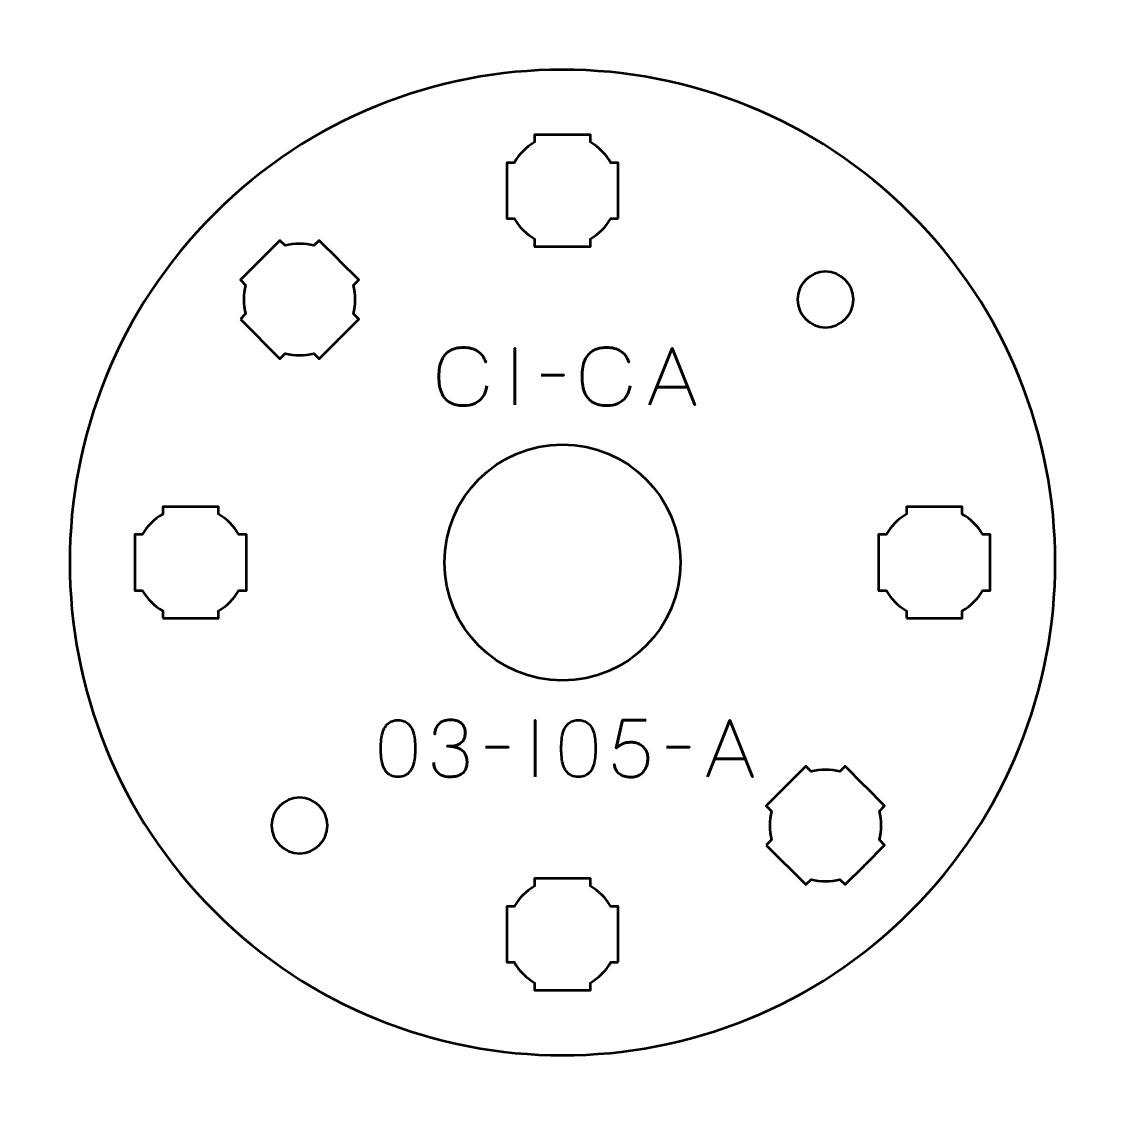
# Model space of a CAD drawing. Header units: centimetres. Extents: x -16.4 to -4.6, y -20.8 to -8.9.
# Drawn here: x -16.41 to -10.59, y -20.76 to -14.94 of the extents above; entities that cross this region are included whole.
import ezdxf

# ---------------------------------------------------------------- set-up
doc = ezdxf.new("R2010")
doc.units = ezdxf.units.CM
doc.header["$MEASUREMENT"] = 0
doc.layers.add('Layer 1', color=7, linetype='Continuous')

msp = doc.modelspace()

# ---------------------------------------------------------------- linework, layer by layer
at = {"layer": 'Layer 1', "color": 250, "lineweight": 53}
msp.add_ellipse((-13.50002, -17.85001), major_axis=(0, 0.635), ratio=1, dxfattribs=at)
at = {"layer": 'Layer 1', "lineweight": 53}
for points, knots in [([(-15.37382, -15.97616), (-14.33912, -14.94146), (-12.66088, -14.94146), (-11.62615, -15.97619), (-11.62615, -15.97619), (-10.59145, -17.01089), (-10.59145, -18.68913), (-11.62615, -19.72383), (-11.62615, -19.72383), (-12.66088, -20.75855), (-14.33912, -20.75855), (-15.37382, -19.72385), (-15.37382, -19.72385), (-16.40855, -18.68913), (-16.40855, -17.01089), (-15.37382, -15.97616)], [0, 0, 0, 0, 0.25, 0.25, 0.25, 0.25, 0.5, 0.5, 0.5, 0.5, 0.75, 0.75, 0.75, 0.75, 1, 1, 1, 1]), ([(-13.19997, -15.99998), (-13.19997, -15.99998), (-13.24017, -15.99998), (-13.24017, -15.99998), (-13.24017, -15.99998), (-13.2665, -16.0455), (-13.30446, -16.08343), (-13.34997, -16.10976), (-13.34997, -16.10976), (-13.34997, -16.10976), (-13.34997, -16.14998), (-13.34997, -16.14998), (-13.34997, -16.14998), (-13.34997, -16.14998), (-13.64997, -16.14998), (-13.64997, -16.14998), (-13.64997, -16.14998), (-13.64997, -16.14998), (-13.64997, -16.10979), (-13.64997, -16.10979), (-13.64997, -16.10979), (-13.6955, -16.08346), (-13.73349, -16.04551), (-13.75985, -15.99998), (-13.75985, -15.99998), (-13.75985, -15.99998), (-13.79997, -15.99998), (-13.79997, -15.99998), (-13.79997, -15.99998), (-13.79997, -15.99998), (-13.79997, -15.85456), (-13.79997, -15.85456), (-13.79997, -15.85456), (-13.79997, -15.85456), (-13.80003, -15.84991), (-13.80003, -15.84991), (-13.80003, -15.84991), (-13.80003, -15.84991), (-13.79997, -15.84527), (-13.79997, -15.84527), (-13.79997, -15.84527), (-13.79997, -15.84527), (-13.79997, -15.69998), (-13.79997, -15.69998), (-13.79997, -15.69998), (-13.79997, -15.69998), (-13.7599, -15.69998), (-13.7599, -15.69998), (-13.7599, -15.69998), (-13.73355, -15.65441), (-13.69555, -15.6164), (-13.64997, -15.59004), (-13.64997, -15.59004), (-13.64997, -15.59004), (-13.64997, -15.54998), (-13.64997, -15.54998), (-13.64997, -15.54998), (-13.64997, -15.54998), (-13.50669, -15.54998), (-13.50669, -15.54998), (-13.50669, -15.54998), (-13.50669, -15.54998), (-13.50002, -15.5499), (-13.50002, -15.5499), (-13.50002, -15.5499), (-13.50002, -15.5499), (-13.49334, -15.54998), (-13.49334, -15.54998), (-13.49334, -15.54998), (-13.49334, -15.54998), (-13.34997, -15.54998), (-13.34997, -15.54998), (-13.34997, -15.54998), (-13.34997, -15.54998), (-13.34997, -15.59008), (-13.34997, -15.59008), (-13.34997, -15.59008), (-13.30443, -15.61644), (-13.26645, -15.65443), (-13.24012, -15.69998), (-13.24012, -15.69998), (-13.24012, -15.69998), (-13.19997, -15.69998), (-13.19997, -15.69998), (-13.19997, -15.69998), (-13.19997, -15.69998), (-13.19997, -15.99998), (-13.19997, -15.99998)], [0, 0, 0, 0, 0.0454545, 0.0454545, 0.0454545, 0.0454545, 0.0909091, 0.0909091, 0.0909091, 0.0909091, 0.1363636, 0.1363636, 0.1363636, 0.1363636, 0.1818182, 0.1818182, 0.1818182, 0.1818182, 0.2272727, 0.2272727, 0.2272727, 0.2272727, 0.2727273, 0.2727273, 0.2727273, 0.2727273, 0.3181818, 0.3181818, 0.3181818, 0.3181818, 0.3636364, 0.3636364, 0.3636364, 0.3636364, 0.4090909, 0.4090909, 0.4090909, 0.4090909, 0.4545455, 0.4545455, 0.4545455, 0.4545455, 0.5, 0.5, 0.5, 0.5, 0.5454545, 0.5454545, 0.5454545, 0.5454545, 0.5909091, 0.5909091, 0.5909091, 0.5909091, 0.6363636, 0.6363636, 0.6363636, 0.6363636, 0.6818182, 0.6818182, 0.6818182, 0.6818182, 0.7272727, 0.7272727, 0.7272727, 0.7272727, 0.7727273, 0.7727273, 0.7727273, 0.7727273, 0.8181818, 0.8181818, 0.8181818, 0.8181818, 0.8636364, 0.8636364, 0.8636364, 0.8636364, 0.9090909, 0.9090909, 0.9090909, 0.9090909, 0.9545455, 0.9545455, 0.9545455, 0.9545455, 1, 1, 1, 1]), ([(-15.23245, -16.54182), (-15.23245, -16.54182), (-15.20403, -16.51339), (-15.20403, -16.51339), (-15.20403, -16.51339), (-15.2176, -16.46259), (-15.21758, -16.40893), (-15.20401, -16.35813), (-15.20401, -16.35813), (-15.20401, -16.35813), (-15.23245, -16.32969), (-15.23245, -16.32969), (-15.23245, -16.32969), (-15.23245, -16.32969), (-15.02032, -16.11756), (-15.02032, -16.11756), (-15.02032, -16.11756), (-15.02032, -16.11756), (-14.9919, -16.14597), (-14.9919, -16.14597), (-14.9919, -16.14597), (-14.94109, -16.1324), (-14.88739, -16.13237), (-14.83656, -16.14593), (-14.83656, -16.14593), (-14.83656, -16.14593), (-14.80819, -16.11756), (-14.80819, -16.11756), (-14.80819, -16.11756), (-14.80819, -16.11756), (-14.70536, -16.22038), (-14.70536, -16.22038), (-14.70536, -16.22038), (-14.70536, -16.22038), (-14.70203, -16.22363), (-14.70203, -16.22363), (-14.70203, -16.22363), (-14.70203, -16.22363), (-14.69879, -16.22695), (-14.69879, -16.22695), (-14.69879, -16.22695), (-14.69879, -16.22695), (-14.59606, -16.32969), (-14.59606, -16.32969), (-14.59606, -16.32969), (-14.59606, -16.32969), (-14.62439, -16.35802), (-14.62439, -16.35802), (-14.62439, -16.35802), (-14.6108, -16.40888), (-14.61079, -16.46262), (-14.62438, -16.51349), (-14.62438, -16.51349), (-14.62438, -16.51349), (-14.59606, -16.54182), (-14.59606, -16.54182), (-14.59606, -16.54182), (-14.59606, -16.54182), (-14.69737, -16.64313), (-14.69737, -16.64313), (-14.69737, -16.64313), (-14.69737, -16.64313), (-14.70203, -16.64791), (-14.70203, -16.64791), (-14.70203, -16.64791), (-14.70203, -16.64791), (-14.70681, -16.65257), (-14.70681, -16.65257), (-14.70681, -16.65257), (-14.70681, -16.65257), (-14.80819, -16.75395), (-14.80819, -16.75395), (-14.80819, -16.75395), (-14.80819, -16.75395), (-14.83654, -16.7256), (-14.83654, -16.7256), (-14.83654, -16.7256), (-14.88739, -16.73916), (-14.9411, -16.73915), (-14.99193, -16.72556), (-14.99193, -16.72556), (-14.99193, -16.72556), (-15.02032, -16.75395), (-15.02032, -16.75395), (-15.02032, -16.75395), (-15.02032, -16.75395), (-15.23245, -16.54182), (-15.23245, -16.54182)], [0, 0, 0, 0, 0.0454545, 0.0454545, 0.0454545, 0.0454545, 0.0909091, 0.0909091, 0.0909091, 0.0909091, 0.1363636, 0.1363636, 0.1363636, 0.1363636, 0.1818182, 0.1818182, 0.1818182, 0.1818182, 0.2272727, 0.2272727, 0.2272727, 0.2272727, 0.2727273, 0.2727273, 0.2727273, 0.2727273, 0.3181818, 0.3181818, 0.3181818, 0.3181818, 0.3636364, 0.3636364, 0.3636364, 0.3636364, 0.4090909, 0.4090909, 0.4090909, 0.4090909, 0.4545455, 0.4545455, 0.4545455, 0.4545455, 0.5, 0.5, 0.5, 0.5, 0.5454545, 0.5454545, 0.5454545, 0.5454545, 0.5909091, 0.5909091, 0.5909091, 0.5909091, 0.6363636, 0.6363636, 0.6363636, 0.6363636, 0.6818182, 0.6818182, 0.6818182, 0.6818182, 0.7272727, 0.7272727, 0.7272727, 0.7272727, 0.7727273, 0.7727273, 0.7727273, 0.7727273, 0.8181818, 0.8181818, 0.8181818, 0.8181818, 0.8636364, 0.8636364, 0.8636364, 0.8636364, 0.9090909, 0.9090909, 0.9090909, 0.9090909, 0.9545455, 0.9545455, 0.9545455, 0.9545455, 1, 1, 1, 1]), ([(-12.0858, -16.28578), (-12.00297, -16.28578), (-11.9358, -16.35295), (-11.9358, -16.43578), (-11.9358, -16.43578), (-11.9358, -16.51861), (-12.00297, -16.58578), (-12.0858, -16.58578), (-12.0858, -16.58578), (-12.16863, -16.58578), (-12.2358, -16.51861), (-12.2358, -16.43578), (-12.2358, -16.43578), (-12.2358, -16.35295), (-12.16863, -16.28578), (-12.0858, -16.28578)], [0, 0, 0, 0, 0.25, 0.25, 0.25, 0.25, 0.5, 0.5, 0.5, 0.5, 0.75, 0.75, 0.75, 0.75, 1, 1, 1, 1]), ([(-15.65004, -18.14997), (-15.65004, -18.14997), (-15.65004, -18.10977), (-15.65004, -18.10977), (-15.65004, -18.10977), (-15.69556, -18.08344), (-15.73349, -18.04548), (-15.75982, -17.99997), (-15.75982, -17.99997), (-15.75982, -17.99997), (-15.80004, -17.99997), (-15.80004, -17.99997), (-15.80004, -17.99997), (-15.80004, -17.99997), (-15.80004, -17.69997), (-15.80004, -17.69997), (-15.80004, -17.69997), (-15.80004, -17.69997), (-15.75985, -17.69997), (-15.75985, -17.69997), (-15.75985, -17.69997), (-15.73352, -17.65444), (-15.69557, -17.61645), (-15.65004, -17.59009), (-15.65004, -17.59009), (-15.65004, -17.59009), (-15.65004, -17.54997), (-15.65004, -17.54997), (-15.65004, -17.54997), (-15.65004, -17.54997), (-15.50462, -17.54997), (-15.50462, -17.54997), (-15.50462, -17.54997), (-15.50462, -17.54997), (-15.49997, -17.54991), (-15.49997, -17.54991), (-15.49997, -17.54991), (-15.49997, -17.54991), (-15.49533, -17.54997), (-15.49533, -17.54997), (-15.49533, -17.54997), (-15.49533, -17.54997), (-15.35004, -17.54997), (-15.35004, -17.54997), (-15.35004, -17.54997), (-15.35004, -17.54997), (-15.35004, -17.59004), (-15.35004, -17.59004), (-15.35004, -17.59004), (-15.30447, -17.61639), (-15.26646, -17.65439), (-15.2401, -17.69997), (-15.2401, -17.69997), (-15.2401, -17.69997), (-15.20004, -17.69997), (-15.20004, -17.69997), (-15.20004, -17.69997), (-15.20004, -17.69997), (-15.20004, -17.84325), (-15.20004, -17.84325), (-15.20004, -17.84325), (-15.20004, -17.84325), (-15.19996, -17.84992), (-15.19996, -17.84992), (-15.19996, -17.84992), (-15.19996, -17.84992), (-15.20004, -17.8566), (-15.20004, -17.8566), (-15.20004, -17.8566), (-15.20004, -17.8566), (-15.20004, -17.99997), (-15.20004, -17.99997), (-15.20004, -17.99997), (-15.20004, -17.99997), (-15.24014, -17.99997), (-15.24014, -17.99997), (-15.24014, -17.99997), (-15.2665, -18.04551), (-15.30449, -18.08349), (-15.35004, -18.10982), (-15.35004, -18.10982), (-15.35004, -18.10982), (-15.35004, -18.14997), (-15.35004, -18.14997), (-15.35004, -18.14997), (-15.35004, -18.14997), (-15.65004, -18.14997), (-15.65004, -18.14997)], [0, 0, 0, 0, 0.0454545, 0.0454545, 0.0454545, 0.0454545, 0.0909091, 0.0909091, 0.0909091, 0.0909091, 0.1363636, 0.1363636, 0.1363636, 0.1363636, 0.1818182, 0.1818182, 0.1818182, 0.1818182, 0.2272727, 0.2272727, 0.2272727, 0.2272727, 0.2727273, 0.2727273, 0.2727273, 0.2727273, 0.3181818, 0.3181818, 0.3181818, 0.3181818, 0.3636364, 0.3636364, 0.3636364, 0.3636364, 0.4090909, 0.4090909, 0.4090909, 0.4090909, 0.4545455, 0.4545455, 0.4545455, 0.4545455, 0.5, 0.5, 0.5, 0.5, 0.5454545, 0.5454545, 0.5454545, 0.5454545, 0.5909091, 0.5909091, 0.5909091, 0.5909091, 0.6363636, 0.6363636, 0.6363636, 0.6363636, 0.6818182, 0.6818182, 0.6818182, 0.6818182, 0.7272727, 0.7272727, 0.7272727, 0.7272727, 0.7727273, 0.7727273, 0.7727273, 0.7727273, 0.8181818, 0.8181818, 0.8181818, 0.8181818, 0.8636364, 0.8636364, 0.8636364, 0.8636364, 0.9090909, 0.9090909, 0.9090909, 0.9090909, 0.9545455, 0.9545455, 0.9545455, 0.9545455, 1, 1, 1, 1]), ([(-11.65004, -18.14997), (-11.65004, -18.14997), (-11.65004, -18.10977), (-11.65004, -18.10977), (-11.65004, -18.10977), (-11.69556, -18.08344), (-11.73349, -18.04548), (-11.75982, -17.99997), (-11.75982, -17.99997), (-11.75982, -17.99997), (-11.80004, -17.99997), (-11.80004, -17.99997), (-11.80004, -17.99997), (-11.80004, -17.99997), (-11.80004, -17.69997), (-11.80004, -17.69997), (-11.80004, -17.69997), (-11.80004, -17.69997), (-11.75985, -17.69997), (-11.75985, -17.69997), (-11.75985, -17.69997), (-11.73352, -17.65444), (-11.69557, -17.61645), (-11.65004, -17.59009), (-11.65004, -17.59009), (-11.65004, -17.59009), (-11.65004, -17.54997), (-11.65004, -17.54997), (-11.65004, -17.54997), (-11.65004, -17.54997), (-11.50462, -17.54997), (-11.50462, -17.54997), (-11.50462, -17.54997), (-11.50462, -17.54997), (-11.49997, -17.54991), (-11.49997, -17.54991), (-11.49997, -17.54991), (-11.49997, -17.54991), (-11.49533, -17.54997), (-11.49533, -17.54997), (-11.49533, -17.54997), (-11.49533, -17.54997), (-11.35004, -17.54997), (-11.35004, -17.54997), (-11.35004, -17.54997), (-11.35004, -17.54997), (-11.35004, -17.59004), (-11.35004, -17.59004), (-11.35004, -17.59004), (-11.30447, -17.61639), (-11.26646, -17.65439), (-11.2401, -17.69997), (-11.2401, -17.69997), (-11.2401, -17.69997), (-11.20004, -17.69997), (-11.20004, -17.69997), (-11.20004, -17.69997), (-11.20004, -17.69997), (-11.20004, -17.84325), (-11.20004, -17.84325), (-11.20004, -17.84325), (-11.20004, -17.84325), (-11.19996, -17.84992), (-11.19996, -17.84992), (-11.19996, -17.84992), (-11.19996, -17.84992), (-11.20004, -17.8566), (-11.20004, -17.8566), (-11.20004, -17.8566), (-11.20004, -17.8566), (-11.20004, -17.99997), (-11.20004, -17.99997), (-11.20004, -17.99997), (-11.20004, -17.99997), (-11.24014, -17.99997), (-11.24014, -17.99997), (-11.24014, -17.99997), (-11.2665, -18.04551), (-11.30449, -18.08349), (-11.35004, -18.10982), (-11.35004, -18.10982), (-11.35004, -18.10982), (-11.35004, -18.14997), (-11.35004, -18.14997), (-11.35004, -18.14997), (-11.35004, -18.14997), (-11.65004, -18.14997), (-11.65004, -18.14997)], [0, 0, 0, 0, 0.0454545, 0.0454545, 0.0454545, 0.0454545, 0.0909091, 0.0909091, 0.0909091, 0.0909091, 0.1363636, 0.1363636, 0.1363636, 0.1363636, 0.1818182, 0.1818182, 0.1818182, 0.1818182, 0.2272727, 0.2272727, 0.2272727, 0.2272727, 0.2727273, 0.2727273, 0.2727273, 0.2727273, 0.3181818, 0.3181818, 0.3181818, 0.3181818, 0.3636364, 0.3636364, 0.3636364, 0.3636364, 0.4090909, 0.4090909, 0.4090909, 0.4090909, 0.4545455, 0.4545455, 0.4545455, 0.4545455, 0.5, 0.5, 0.5, 0.5, 0.5454545, 0.5454545, 0.5454545, 0.5454545, 0.5909091, 0.5909091, 0.5909091, 0.5909091, 0.6363636, 0.6363636, 0.6363636, 0.6363636, 0.6818182, 0.6818182, 0.6818182, 0.6818182, 0.7272727, 0.7272727, 0.7272727, 0.7272727, 0.7727273, 0.7727273, 0.7727273, 0.7727273, 0.8181818, 0.8181818, 0.8181818, 0.8181818, 0.8636364, 0.8636364, 0.8636364, 0.8636364, 0.9090909, 0.9090909, 0.9090909, 0.9090909, 0.9545455, 0.9545455, 0.9545455, 0.9545455, 1, 1, 1, 1]), ([(-12.40403, -19.37025), (-12.40403, -19.37025), (-12.3756, -19.34182), (-12.3756, -19.34182), (-12.3756, -19.34182), (-12.38917, -19.29102), (-12.38915, -19.23735), (-12.37559, -19.18655), (-12.37559, -19.18655), (-12.37559, -19.18655), (-12.40403, -19.15812), (-12.40403, -19.15812), (-12.40403, -19.15812), (-12.40403, -19.15812), (-12.19189, -18.94598), (-12.19189, -18.94598), (-12.19189, -18.94598), (-12.19189, -18.94598), (-12.16348, -18.9744), (-12.16348, -18.9744), (-12.16348, -18.9744), (-12.11266, -18.96083), (-12.05897, -18.9608), (-12.00813, -18.97435), (-12.00813, -18.97435), (-12.00813, -18.97435), (-11.97976, -18.94598), (-11.97976, -18.94598), (-11.97976, -18.94598), (-11.97976, -18.94598), (-11.87694, -19.04881), (-11.87694, -19.04881), (-11.87694, -19.04881), (-11.87694, -19.04881), (-11.8736, -19.05206), (-11.8736, -19.05206), (-11.8736, -19.05206), (-11.8736, -19.05206), (-11.87037, -19.05538), (-11.87037, -19.05538), (-11.87037, -19.05538), (-11.87037, -19.05538), (-11.76763, -19.15812), (-11.76763, -19.15812), (-11.76763, -19.15812), (-11.76763, -19.15812), (-11.79596, -19.18645), (-11.79596, -19.18645), (-11.79596, -19.18645), (-11.78237, -19.2373), (-11.78237, -19.29105), (-11.79596, -19.34192), (-11.79596, -19.34192), (-11.79596, -19.34192), (-11.76763, -19.37025), (-11.76763, -19.37025), (-11.76763, -19.37025), (-11.76763, -19.37025), (-11.86895, -19.47156), (-11.86895, -19.47156), (-11.86895, -19.47156), (-11.86895, -19.47156), (-11.8736, -19.47633), (-11.8736, -19.47633), (-11.8736, -19.47633), (-11.8736, -19.47633), (-11.87838, -19.481), (-11.87838, -19.481), (-11.87838, -19.481), (-11.87838, -19.481), (-11.97976, -19.58238), (-11.97976, -19.58238), (-11.97976, -19.58238), (-11.97976, -19.58238), (-12.00812, -19.55402), (-12.00812, -19.55402), (-12.00812, -19.55402), (-12.05896, -19.56759), (-12.11268, -19.56758), (-12.1635, -19.55399), (-12.1635, -19.55399), (-12.1635, -19.55399), (-12.19189, -19.58238), (-12.19189, -19.58238), (-12.19189, -19.58238), (-12.19189, -19.58238), (-12.40403, -19.37025), (-12.40403, -19.37025)], [0, 0, 0, 0, 0.0454545, 0.0454545, 0.0454545, 0.0454545, 0.0909091, 0.0909091, 0.0909091, 0.0909091, 0.1363636, 0.1363636, 0.1363636, 0.1363636, 0.1818182, 0.1818182, 0.1818182, 0.1818182, 0.2272727, 0.2272727, 0.2272727, 0.2272727, 0.2727273, 0.2727273, 0.2727273, 0.2727273, 0.3181818, 0.3181818, 0.3181818, 0.3181818, 0.3636364, 0.3636364, 0.3636364, 0.3636364, 0.4090909, 0.4090909, 0.4090909, 0.4090909, 0.4545455, 0.4545455, 0.4545455, 0.4545455, 0.5, 0.5, 0.5, 0.5, 0.5454545, 0.5454545, 0.5454545, 0.5454545, 0.5909091, 0.5909091, 0.5909091, 0.5909091, 0.6363636, 0.6363636, 0.6363636, 0.6363636, 0.6818182, 0.6818182, 0.6818182, 0.6818182, 0.7272727, 0.7272727, 0.7272727, 0.7272727, 0.7727273, 0.7727273, 0.7727273, 0.7727273, 0.8181818, 0.8181818, 0.8181818, 0.8181818, 0.8636364, 0.8636364, 0.8636364, 0.8636364, 0.9090909, 0.9090909, 0.9090909, 0.9090909, 0.9545455, 0.9545455, 0.9545455, 0.9545455, 1, 1, 1, 1]), ([(-14.91423, -19.1142), (-14.8314, -19.1142), (-14.76423, -19.18137), (-14.76423, -19.2642), (-14.76423, -19.2642), (-14.76423, -19.34703), (-14.8314, -19.4142), (-14.91423, -19.4142), (-14.91423, -19.4142), (-14.99706, -19.4142), (-15.06423, -19.34703), (-15.06423, -19.2642), (-15.06423, -19.2642), (-15.06423, -19.18137), (-14.99706, -19.1142), (-14.91423, -19.1142)], [0, 0, 0, 0, 0.25, 0.25, 0.25, 0.25, 0.5, 0.5, 0.5, 0.5, 0.75, 0.75, 0.75, 0.75, 1, 1, 1, 1]), ([(-13.19997, -19.99998), (-13.19997, -19.99998), (-13.24017, -19.99998), (-13.24017, -19.99998), (-13.24017, -19.99998), (-13.2665, -20.0455), (-13.30446, -20.08343), (-13.34997, -20.10976), (-13.34997, -20.10976), (-13.34997, -20.10976), (-13.34997, -20.14998), (-13.34997, -20.14998), (-13.34997, -20.14998), (-13.34997, -20.14998), (-13.64997, -20.14998), (-13.64997, -20.14998), (-13.64997, -20.14998), (-13.64997, -20.14998), (-13.64997, -20.10979), (-13.64997, -20.10979), (-13.64997, -20.10979), (-13.6955, -20.08346), (-13.73349, -20.04551), (-13.75985, -19.99998), (-13.75985, -19.99998), (-13.75985, -19.99998), (-13.79997, -19.99998), (-13.79997, -19.99998), (-13.79997, -19.99998), (-13.79997, -19.99998), (-13.79997, -19.85456), (-13.79997, -19.85456), (-13.79997, -19.85456), (-13.79997, -19.85456), (-13.80003, -19.84991), (-13.80003, -19.84991), (-13.80003, -19.84991), (-13.80003, -19.84991), (-13.79997, -19.84527), (-13.79997, -19.84527), (-13.79997, -19.84527), (-13.79997, -19.84527), (-13.79997, -19.69998), (-13.79997, -19.69998), (-13.79997, -19.69998), (-13.79997, -19.69998), (-13.7599, -19.69998), (-13.7599, -19.69998), (-13.7599, -19.69998), (-13.73355, -19.65441), (-13.69555, -19.6164), (-13.64997, -19.59004), (-13.64997, -19.59004), (-13.64997, -19.59004), (-13.64997, -19.54998), (-13.64997, -19.54998), (-13.64997, -19.54998), (-13.64997, -19.54998), (-13.50669, -19.54998), (-13.50669, -19.54998), (-13.50669, -19.54998), (-13.50669, -19.54998), (-13.50002, -19.5499), (-13.50002, -19.5499), (-13.50002, -19.5499), (-13.50002, -19.5499), (-13.49334, -19.54998), (-13.49334, -19.54998), (-13.49334, -19.54998), (-13.49334, -19.54998), (-13.34997, -19.54998), (-13.34997, -19.54998), (-13.34997, -19.54998), (-13.34997, -19.54998), (-13.34997, -19.59008), (-13.34997, -19.59008), (-13.34997, -19.59008), (-13.30443, -19.61644), (-13.26645, -19.65443), (-13.24012, -19.69998), (-13.24012, -19.69998), (-13.24012, -19.69998), (-13.19997, -19.69998), (-13.19997, -19.69998), (-13.19997, -19.69998), (-13.19997, -19.69998), (-13.19997, -19.99998), (-13.19997, -19.99998)], [0, 0, 0, 0, 0.0454545, 0.0454545, 0.0454545, 0.0454545, 0.0909091, 0.0909091, 0.0909091, 0.0909091, 0.1363636, 0.1363636, 0.1363636, 0.1363636, 0.1818182, 0.1818182, 0.1818182, 0.1818182, 0.2272727, 0.2272727, 0.2272727, 0.2272727, 0.2727273, 0.2727273, 0.2727273, 0.2727273, 0.3181818, 0.3181818, 0.3181818, 0.3181818, 0.3636364, 0.3636364, 0.3636364, 0.3636364, 0.4090909, 0.4090909, 0.4090909, 0.4090909, 0.4545455, 0.4545455, 0.4545455, 0.4545455, 0.5, 0.5, 0.5, 0.5, 0.5454545, 0.5454545, 0.5454545, 0.5454545, 0.5909091, 0.5909091, 0.5909091, 0.5909091, 0.6363636, 0.6363636, 0.6363636, 0.6363636, 0.6818182, 0.6818182, 0.6818182, 0.6818182, 0.7272727, 0.7272727, 0.7272727, 0.7272727, 0.7727273, 0.7727273, 0.7727273, 0.7727273, 0.8181818, 0.8181818, 0.8181818, 0.8181818, 0.8636364, 0.8636364, 0.8636364, 0.8636364, 0.9090909, 0.9090909, 0.9090909, 0.9090909, 0.9545455, 0.9545455, 0.9545455, 0.9545455, 1, 1, 1, 1])]:
    msp.add_open_spline(points, degree=3, knots=knots, dxfattribs=at)
at = {"layer": 'Layer 1', "color": 5, "lineweight": 53}
for points, knots in [([(-13.90601, -16.90039), (-13.91053, -16.92459), (-13.91843, -16.94456), (-13.92951, -16.96022), (-13.92951, -16.96022), (-13.94065, -16.97582), (-13.95491, -16.98739), (-13.97226, -16.99494), (-13.97226, -16.99494), (-13.98955, -17.00249), (-14.00987, -17.0063), (-14.03301, -17.00623), (-14.03301, -17.00623), (-14.06116, -17.0063), (-14.08508, -17.00086), (-14.1047, -16.98979), (-14.1047, -16.98979), (-14.12431, -16.97878), (-14.13927, -16.96178), (-14.14957, -16.93871), (-14.14957, -16.93871), (-14.15987, -16.91563), (-14.16502, -16.88607), (-14.16509, -16.85002), (-14.16509, -16.85002), (-14.16502, -16.81411), (-14.15987, -16.78461), (-14.14957, -16.76154), (-14.14957, -16.76154), (-14.13927, -16.73847), (-14.12431, -16.7214), (-14.1047, -16.71032), (-14.1047, -16.71032), (-14.08508, -16.69924), (-14.06116, -16.69374), (-14.03301, -16.69381), (-14.03301, -16.69381), (-14.00288, -16.69374), (-13.97763, -16.70016), (-13.95731, -16.71307), (-13.95731, -16.71307), (-13.93706, -16.72598), (-13.92217, -16.74595), (-13.91279, -16.77297), (-13.91279, -16.77297), (-13.92217, -16.74595), (-13.93706, -16.72598), (-13.95731, -16.71307), (-13.95731, -16.71307), (-13.97763, -16.70016), (-14.00288, -16.69374), (-14.03301, -16.69381), (-14.03301, -16.69381), (-14.06116, -16.69374), (-14.08508, -16.69924), (-14.1047, -16.71032), (-14.1047, -16.71032), (-14.12431, -16.7214), (-14.13927, -16.73847), (-14.14957, -16.76154), (-14.14957, -16.76154), (-14.15987, -16.78461), (-14.16502, -16.81411), (-14.16509, -16.85002), (-14.16509, -16.85002), (-14.16502, -16.88607), (-14.15987, -16.91563), (-14.14957, -16.93871), (-14.14957, -16.93871), (-14.13927, -16.96178), (-14.12431, -16.97878), (-14.1047, -16.98979), (-14.1047, -16.98979), (-14.08508, -17.00086), (-14.06116, -17.0063), (-14.03301, -17.00623), (-14.03301, -17.00623), (-14.00987, -17.0063), (-13.98955, -17.00249), (-13.97226, -16.99494), (-13.97226, -16.99494), (-13.95491, -16.98739), (-13.94065, -16.97582), (-13.92951, -16.96022), (-13.92951, -16.96022), (-13.91843, -16.94456), (-13.91053, -16.92459), (-13.90601, -16.90039)], [0, 0, 0, 0, 0.0454545, 0.0454545, 0.0454545, 0.0454545, 0.0909091, 0.0909091, 0.0909091, 0.0909091, 0.1363636, 0.1363636, 0.1363636, 0.1363636, 0.1818182, 0.1818182, 0.1818182, 0.1818182, 0.2272727, 0.2272727, 0.2272727, 0.2272727, 0.2727273, 0.2727273, 0.2727273, 0.2727273, 0.3181818, 0.3181818, 0.3181818, 0.3181818, 0.3636364, 0.3636364, 0.3636364, 0.3636364, 0.4090909, 0.4090909, 0.4090909, 0.4090909, 0.4545455, 0.4545455, 0.4545455, 0.4545455, 0.5, 0.5, 0.5, 0.5, 0.5454545, 0.5454545, 0.5454545, 0.5454545, 0.5909091, 0.5909091, 0.5909091, 0.5909091, 0.6363636, 0.6363636, 0.6363636, 0.6363636, 0.6818182, 0.6818182, 0.6818182, 0.6818182, 0.7272727, 0.7272727, 0.7272727, 0.7272727, 0.7727273, 0.7727273, 0.7727273, 0.7727273, 0.8181818, 0.8181818, 0.8181818, 0.8181818, 0.8636364, 0.8636364, 0.8636364, 0.8636364, 0.9090909, 0.9090909, 0.9090909, 0.9090909, 0.9545455, 0.9545455, 0.9545455, 0.9545455, 1, 1, 1, 1]), ([(-13.13597, -16.90039), (-13.14049, -16.92459), (-13.14839, -16.94456), (-13.15947, -16.96022), (-13.15947, -16.96022), (-13.17061, -16.97582), (-13.18487, -16.98739), (-13.20222, -16.99494), (-13.20222, -16.99494), (-13.21951, -17.00249), (-13.23983, -17.0063), (-13.26297, -17.00623), (-13.26297, -17.00623), (-13.29112, -17.0063), (-13.31504, -17.00086), (-13.33466, -16.98979), (-13.33466, -16.98979), (-13.35427, -16.97878), (-13.36923, -16.96178), (-13.37953, -16.93871), (-13.37953, -16.93871), (-13.38983, -16.91563), (-13.39498, -16.88607), (-13.39505, -16.85002), (-13.39505, -16.85002), (-13.39498, -16.81411), (-13.38983, -16.78461), (-13.37953, -16.76154), (-13.37953, -16.76154), (-13.36923, -16.73847), (-13.35427, -16.7214), (-13.33466, -16.71032), (-13.33466, -16.71032), (-13.31504, -16.69924), (-13.29112, -16.69374), (-13.26297, -16.69381), (-13.26297, -16.69381), (-13.23284, -16.69374), (-13.20759, -16.70016), (-13.18727, -16.71307), (-13.18727, -16.71307), (-13.16702, -16.72598), (-13.15213, -16.74595), (-13.14275, -16.77297), (-13.14275, -16.77297), (-13.15213, -16.74595), (-13.16702, -16.72598), (-13.18727, -16.71307), (-13.18727, -16.71307), (-13.20759, -16.70016), (-13.23284, -16.69374), (-13.26297, -16.69381), (-13.26297, -16.69381), (-13.29112, -16.69374), (-13.31504, -16.69924), (-13.33466, -16.71032), (-13.33466, -16.71032), (-13.35427, -16.7214), (-13.36923, -16.73847), (-13.37953, -16.76154), (-13.37953, -16.76154), (-13.38983, -16.78461), (-13.39498, -16.81411), (-13.39505, -16.85002), (-13.39505, -16.85002), (-13.39498, -16.88607), (-13.38983, -16.91563), (-13.37953, -16.93871), (-13.37953, -16.93871), (-13.36923, -16.96178), (-13.35427, -16.97878), (-13.33466, -16.98979), (-13.33466, -16.98979), (-13.31504, -17.00086), (-13.29112, -17.0063), (-13.26297, -17.00623), (-13.26297, -17.00623), (-13.23983, -17.0063), (-13.21951, -17.00249), (-13.20222, -16.99494), (-13.20222, -16.99494), (-13.18487, -16.98739), (-13.17061, -16.97582), (-13.15947, -16.96022), (-13.15947, -16.96022), (-13.14839, -16.94456), (-13.14049, -16.92459), (-13.13597, -16.90039)], [0, 0, 0, 0, 0.0454545, 0.0454545, 0.0454545, 0.0454545, 0.0909091, 0.0909091, 0.0909091, 0.0909091, 0.1363636, 0.1363636, 0.1363636, 0.1363636, 0.1818182, 0.1818182, 0.1818182, 0.1818182, 0.2272727, 0.2272727, 0.2272727, 0.2272727, 0.2727273, 0.2727273, 0.2727273, 0.2727273, 0.3181818, 0.3181818, 0.3181818, 0.3181818, 0.3636364, 0.3636364, 0.3636364, 0.3636364, 0.4090909, 0.4090909, 0.4090909, 0.4090909, 0.4545455, 0.4545455, 0.4545455, 0.4545455, 0.5, 0.5, 0.5, 0.5, 0.5454545, 0.5454545, 0.5454545, 0.5454545, 0.5909091, 0.5909091, 0.5909091, 0.5909091, 0.6363636, 0.6363636, 0.6363636, 0.6363636, 0.6818182, 0.6818182, 0.6818182, 0.6818182, 0.7272727, 0.7272727, 0.7272727, 0.7272727, 0.7727273, 0.7727273, 0.7727273, 0.7727273, 0.8181818, 0.8181818, 0.8181818, 0.8181818, 0.8636364, 0.8636364, 0.8636364, 0.8636364, 0.9090909, 0.9090909, 0.9090909, 0.9090909, 0.9545455, 0.9545455, 0.9545455, 0.9545455, 1, 1, 1, 1]), ([(-13.75615, -17.00284), (-13.75615, -17.00284), (-13.75615, -16.69762), (-13.75615, -16.69762), (-13.75615, -16.69762), (-13.75615, -16.69762), (-13.75615, -17.00284), (-13.75615, -17.00284)], [0, 0, 0, 0, 0.5, 0.5, 0.5, 0.5, 1, 1, 1, 1]), ([(-13.03183, -17.00284), (-13.03183, -17.00284), (-12.91076, -16.69762), (-12.91076, -16.69762), (-12.91076, -16.69762), (-12.91076, -16.69762), (-12.78926, -17.00284), (-12.78926, -17.00284), (-12.78926, -17.00284), (-12.78926, -17.00284), (-12.91076, -16.69762), (-12.91076, -16.69762), (-12.91076, -16.69762), (-12.91076, -16.69762), (-13.03183, -17.00284), (-13.03183, -17.00284)], [0, 0, 0, 0, 0.25, 0.25, 0.25, 0.25, 0.5, 0.5, 0.5, 0.5, 0.75, 0.75, 0.75, 0.75, 1, 1, 1, 1]), ([(-13.61518, -16.84324), (-13.61518, -16.84324), (-13.49199, -16.84324), (-13.49199, -16.84324), (-13.49199, -16.84324), (-13.49199, -16.84324), (-13.61518, -16.84324), (-13.61518, -16.84324)], [0, 0, 0, 0, 0.5, 0.5, 0.5, 0.5, 1, 1, 1, 1]), ([(-12.99373, -16.90674), (-12.99373, -16.90674), (-12.82779, -16.90674), (-12.82779, -16.90674), (-12.82779, -16.90674), (-12.82779, -16.90674), (-12.99373, -16.90674), (-12.99373, -16.90674)], [0, 0, 0, 0, 0.5, 0.5, 0.5, 0.5, 1, 1, 1, 1]), ([(-14.38476, -19.00277), (-14.36995, -19.0027), (-14.35718, -19.00009), (-14.34652, -18.99501), (-14.34652, -18.99501), (-14.33594, -18.98993), (-14.32712, -18.98266), (-14.32007, -18.97342), (-14.32007, -18.97342), (-14.31308, -18.96411), (-14.30758, -18.9531), (-14.30349, -18.9404), (-14.30349, -18.9404), (-14.29946, -18.9277), (-14.29657, -18.9138), (-14.29495, -18.89856), (-14.29495, -18.89856), (-14.29325, -18.88332), (-14.29241, -18.8673), (-14.29248, -18.85037), (-14.29248, -18.85037), (-14.29241, -18.83351), (-14.29325, -18.81749), (-14.29495, -18.80232), (-14.29495, -18.80232), (-14.29657, -18.78715), (-14.29946, -18.77318), (-14.30349, -18.76048), (-14.30349, -18.76048), (-14.30758, -18.74785), (-14.31308, -18.73685), (-14.32007, -18.72746), (-14.32007, -18.72746), (-14.32712, -18.71815), (-14.33594, -18.71088), (-14.34652, -18.7058), (-14.34652, -18.7058), (-14.35718, -18.70065), (-14.36995, -18.69804), (-14.38476, -18.69797), (-14.38476, -18.69797), (-14.39958, -18.69804), (-14.41235, -18.70065), (-14.42301, -18.7058), (-14.42301, -18.7058), (-14.43359, -18.71088), (-14.44241, -18.71815), (-14.44946, -18.72746), (-14.44946, -18.72746), (-14.45645, -18.73685), (-14.46195, -18.74785), (-14.46604, -18.76048), (-14.46604, -18.76048), (-14.47007, -18.77318), (-14.47296, -18.78715), (-14.47458, -18.80232), (-14.47458, -18.80232), (-14.47627, -18.81749), (-14.47712, -18.83351), (-14.47705, -18.85037), (-14.47705, -18.85037), (-14.47712, -18.8673), (-14.47627, -18.88332), (-14.47458, -18.89856), (-14.47458, -18.89856), (-14.47296, -18.9138), (-14.47007, -18.9277), (-14.46604, -18.9404), (-14.46604, -18.9404), (-14.46195, -18.9531), (-14.45645, -18.96411), (-14.44946, -18.97342), (-14.44946, -18.97342), (-14.44241, -18.98266), (-14.43359, -18.98993), (-14.42301, -18.99501), (-14.42301, -18.99501), (-14.41235, -19.00009), (-14.39958, -19.0027), (-14.38476, -19.00277)], [0, 0, 0, 0, 0.05, 0.05, 0.05, 0.05, 0.1, 0.1, 0.1, 0.1, 0.15, 0.15, 0.15, 0.15, 0.2, 0.2, 0.2, 0.2, 0.25, 0.25, 0.25, 0.25, 0.3, 0.3, 0.3, 0.3, 0.35, 0.35, 0.35, 0.35, 0.4, 0.4, 0.4, 0.4, 0.45, 0.45, 0.45, 0.45, 0.5, 0.5, 0.5, 0.5, 0.55, 0.55, 0.55, 0.55, 0.6, 0.6, 0.6, 0.6, 0.65, 0.65, 0.65, 0.65, 0.7, 0.7, 0.7, 0.7, 0.75, 0.75, 0.75, 0.75, 0.8, 0.8, 0.8, 0.8, 0.85, 0.85, 0.85, 0.85, 0.9, 0.9, 0.9, 0.9, 0.95, 0.95, 0.95, 0.95, 1, 1, 1, 1]), ([(-14.38476, -19.00277), (-14.36995, -19.0027), (-14.35718, -19.00009), (-14.34652, -18.99501), (-14.34652, -18.99501), (-14.33594, -18.98993), (-14.32712, -18.98266), (-14.32007, -18.97342), (-14.32007, -18.97342), (-14.31308, -18.96411), (-14.30758, -18.9531), (-14.30349, -18.9404), (-14.30349, -18.9404), (-14.29946, -18.9277), (-14.29657, -18.9138), (-14.29495, -18.89856), (-14.29495, -18.89856), (-14.29325, -18.88332), (-14.29241, -18.8673), (-14.29248, -18.85037), (-14.29248, -18.85037), (-14.29241, -18.83351), (-14.29325, -18.81749), (-14.29495, -18.80232), (-14.29495, -18.80232), (-14.29657, -18.78715), (-14.29946, -18.77318), (-14.30349, -18.76048), (-14.30349, -18.76048), (-14.30758, -18.74785), (-14.31308, -18.73685), (-14.32007, -18.72746), (-14.32007, -18.72746), (-14.32712, -18.71815), (-14.33594, -18.71088), (-14.34652, -18.7058), (-14.34652, -18.7058), (-14.35718, -18.70065), (-14.36995, -18.69804), (-14.38476, -18.69797), (-14.38476, -18.69797), (-14.39958, -18.69804), (-14.41235, -18.70065), (-14.42301, -18.7058), (-14.42301, -18.7058), (-14.43359, -18.71088), (-14.44241, -18.71815), (-14.44946, -18.72746), (-14.44946, -18.72746), (-14.45645, -18.73685), (-14.46195, -18.74785), (-14.46604, -18.76048), (-14.46604, -18.76048), (-14.47007, -18.77318), (-14.47296, -18.78715), (-14.47458, -18.80232), (-14.47458, -18.80232), (-14.47627, -18.81749), (-14.47712, -18.83351), (-14.47705, -18.85037), (-14.47705, -18.85037), (-14.47712, -18.8673), (-14.47627, -18.88332), (-14.47458, -18.89856), (-14.47458, -18.89856), (-14.47296, -18.9138), (-14.47007, -18.9277), (-14.46604, -18.9404), (-14.46604, -18.9404), (-14.46195, -18.9531), (-14.45645, -18.96411), (-14.44946, -18.97342), (-14.44946, -18.97342), (-14.44241, -18.98266), (-14.43359, -18.98993), (-14.42301, -18.99501), (-14.42301, -18.99501), (-14.41235, -19.00009), (-14.39958, -19.0027), (-14.38476, -19.00277)], [0, 0, 0, 0, 0.05, 0.05, 0.05, 0.05, 0.1, 0.1, 0.1, 0.1, 0.15, 0.15, 0.15, 0.15, 0.2, 0.2, 0.2, 0.2, 0.25, 0.25, 0.25, 0.25, 0.3, 0.3, 0.3, 0.3, 0.35, 0.35, 0.35, 0.35, 0.4, 0.4, 0.4, 0.4, 0.45, 0.45, 0.45, 0.45, 0.5, 0.5, 0.5, 0.5, 0.55, 0.55, 0.55, 0.55, 0.6, 0.6, 0.6, 0.6, 0.65, 0.65, 0.65, 0.65, 0.7, 0.7, 0.7, 0.7, 0.75, 0.75, 0.75, 0.75, 0.8, 0.8, 0.8, 0.8, 0.85, 0.85, 0.85, 0.85, 0.9, 0.9, 0.9, 0.9, 0.95, 0.95, 0.95, 0.95, 1, 1, 1, 1]), ([(-14.19215, -18.92615), (-14.19208, -18.94139), (-14.18855, -18.95465), (-14.18157, -18.96615), (-14.18157, -18.96615), (-14.17458, -18.97758), (-14.16463, -18.98654), (-14.15165, -18.99296), (-14.15165, -18.99296), (-14.13867, -18.99938), (-14.12308, -19.00263), (-14.10494, -19.00277), (-14.10494, -19.00277), (-14.09133, -19.00277), (-14.07898, -19.00136), (-14.06776, -18.9984), (-14.06776, -18.9984), (-14.05661, -18.99543), (-14.04702, -18.99085), (-14.0389, -18.98457), (-14.0389, -18.98457), (-14.03079, -18.97829), (-14.02458, -18.97017), (-14.02014, -18.9603), (-14.02014, -18.9603), (-14.01576, -18.95035), (-14.01358, -18.93842), (-14.01351, -18.92445), (-14.01351, -18.92445), (-14.01343, -18.90583), (-14.01724, -18.89009), (-14.02479, -18.87732), (-14.02479, -18.87732), (-14.03234, -18.86455), (-14.04406, -18.85496), (-14.05979, -18.8484), (-14.05979, -18.8484), (-14.07552, -18.84183), (-14.0957, -18.83852), (-14.12018, -18.83852), (-14.12018, -18.83852), (-14.10191, -18.83859), (-14.0866, -18.8369), (-14.07411, -18.83344), (-14.07411, -18.83344), (-14.06169, -18.82998), (-14.05175, -18.82511), (-14.04427, -18.81876), (-14.04427, -18.81876), (-14.03679, -18.81248), (-14.03136, -18.805), (-14.02811, -18.7964), (-14.02811, -18.7964), (-14.02479, -18.78786), (-14.02317, -18.77848), (-14.02324, -18.76825), (-14.02324, -18.76825), (-14.02317, -18.75801), (-14.02458, -18.74856), (-14.0274, -18.73981), (-14.0274, -18.73981), (-14.03016, -18.73106), (-14.03467, -18.72337), (-14.04081, -18.71681), (-14.04081, -18.71681), (-14.04695, -18.71025), (-14.05506, -18.7051), (-14.06501, -18.70143), (-14.06501, -18.70143), (-14.07503, -18.69776), (-14.08724, -18.69593), (-14.10156, -18.69586), (-14.10156, -18.69586), (-14.11581, -18.69593), (-14.1283, -18.69804), (-14.13888, -18.70214), (-14.13888, -18.70214), (-14.14954, -18.70623), (-14.15828, -18.7118), (-14.16534, -18.71893), (-14.16534, -18.71893), (-14.17232, -18.72605), (-14.17755, -18.73417), (-14.181, -18.74334), (-14.181, -18.74334), (-14.18453, -18.75251), (-14.18622, -18.76225), (-14.18622, -18.77248), (-14.18622, -18.77248), (-14.18622, -18.76225), (-14.18453, -18.75251), (-14.181, -18.74334), (-14.181, -18.74334), (-14.17755, -18.73417), (-14.17232, -18.72605), (-14.16534, -18.71893), (-14.16534, -18.71893), (-14.15828, -18.7118), (-14.14954, -18.70623), (-14.13888, -18.70214), (-14.13888, -18.70214), (-14.1283, -18.69804), (-14.11581, -18.69593), (-14.10156, -18.69586), (-14.10156, -18.69586), (-14.08724, -18.69593), (-14.07503, -18.69776), (-14.06501, -18.70143), (-14.06501, -18.70143), (-14.05506, -18.7051), (-14.04695, -18.71025), (-14.04081, -18.71681), (-14.04081, -18.71681), (-14.03467, -18.72337), (-14.03016, -18.73106), (-14.0274, -18.73981), (-14.0274, -18.73981), (-14.02458, -18.74856), (-14.02317, -18.75801), (-14.02324, -18.76825), (-14.02324, -18.76825), (-14.02317, -18.77848), (-14.02479, -18.78786), (-14.02811, -18.7964), (-14.02811, -18.7964), (-14.03136, -18.805), (-14.03679, -18.81248), (-14.04427, -18.81876), (-14.04427, -18.81876), (-14.05175, -18.82511), (-14.06169, -18.82998), (-14.07411, -18.83344), (-14.07411, -18.83344), (-14.0866, -18.8369), (-14.10191, -18.83859), (-14.12018, -18.83852), (-14.12018, -18.83852), (-14.0957, -18.83852), (-14.07552, -18.84183), (-14.05979, -18.8484), (-14.05979, -18.8484), (-14.04406, -18.85496), (-14.03234, -18.86455), (-14.02479, -18.87732), (-14.02479, -18.87732), (-14.01724, -18.89009), (-14.01343, -18.90583), (-14.01351, -18.92445), (-14.01351, -18.92445), (-14.01358, -18.93842), (-14.01576, -18.95035), (-14.02014, -18.9603), (-14.02014, -18.9603), (-14.02458, -18.97017), (-14.03079, -18.97829), (-14.0389, -18.98457), (-14.0389, -18.98457), (-14.04702, -18.99085), (-14.05661, -18.99543), (-14.06776, -18.9984), (-14.06776, -18.9984), (-14.07898, -19.00136), (-14.09133, -19.00277), (-14.10494, -19.00277), (-14.10494, -19.00277), (-14.12308, -19.00263), (-14.13867, -18.99938), (-14.15165, -18.99296), (-14.15165, -18.99296), (-14.16463, -18.98654), (-14.17458, -18.97758), (-14.18157, -18.96615), (-14.18157, -18.96615), (-14.18855, -18.95465), (-14.19208, -18.94139), (-14.19215, -18.92615)], [0, 0, 0, 0, 0.0227273, 0.0227273, 0.0227273, 0.0227273, 0.0454545, 0.0454545, 0.0454545, 0.0454545, 0.0681818, 0.0681818, 0.0681818, 0.0681818, 0.0909091, 0.0909091, 0.0909091, 0.0909091, 0.1136364, 0.1136364, 0.1136364, 0.1136364, 0.1363636, 0.1363636, 0.1363636, 0.1363636, 0.1590909, 0.1590909, 0.1590909, 0.1590909, 0.1818182, 0.1818182, 0.1818182, 0.1818182, 0.2045455, 0.2045455, 0.2045455, 0.2045455, 0.2272727, 0.2272727, 0.2272727, 0.2272727, 0.25, 0.25, 0.25, 0.25, 0.2727273, 0.2727273, 0.2727273, 0.2727273, 0.2954545, 0.2954545, 0.2954545, 0.2954545, 0.3181818, 0.3181818, 0.3181818, 0.3181818, 0.3409091, 0.3409091, 0.3409091, 0.3409091, 0.3636364, 0.3636364, 0.3636364, 0.3636364, 0.3863636, 0.3863636, 0.3863636, 0.3863636, 0.4090909, 0.4090909, 0.4090909, 0.4090909, 0.4318182, 0.4318182, 0.4318182, 0.4318182, 0.4545455, 0.4545455, 0.4545455, 0.4545455, 0.4772727, 0.4772727, 0.4772727, 0.4772727, 0.5, 0.5, 0.5, 0.5, 0.5227273, 0.5227273, 0.5227273, 0.5227273, 0.5454545, 0.5454545, 0.5454545, 0.5454545, 0.5681818, 0.5681818, 0.5681818, 0.5681818, 0.5909091, 0.5909091, 0.5909091, 0.5909091, 0.6136364, 0.6136364, 0.6136364, 0.6136364, 0.6363636, 0.6363636, 0.6363636, 0.6363636, 0.6590909, 0.6590909, 0.6590909, 0.6590909, 0.6818182, 0.6818182, 0.6818182, 0.6818182, 0.7045455, 0.7045455, 0.7045455, 0.7045455, 0.7272727, 0.7272727, 0.7272727, 0.7272727, 0.75, 0.75, 0.75, 0.75, 0.7727273, 0.7727273, 0.7727273, 0.7727273, 0.7954545, 0.7954545, 0.7954545, 0.7954545, 0.8181818, 0.8181818, 0.8181818, 0.8181818, 0.8409091, 0.8409091, 0.8409091, 0.8409091, 0.8636364, 0.8636364, 0.8636364, 0.8636364, 0.8863636, 0.8863636, 0.8863636, 0.8863636, 0.9090909, 0.9090909, 0.9090909, 0.9090909, 0.9318182, 0.9318182, 0.9318182, 0.9318182, 0.9545455, 0.9545455, 0.9545455, 0.9545455, 0.9772727, 0.9772727, 0.9772727, 0.9772727, 1, 1, 1, 1]), ([(-13.64775, -19.00277), (-13.64775, -19.00277), (-13.64775, -18.69755), (-13.64775, -18.69755), (-13.64775, -18.69755), (-13.64775, -18.69755), (-13.64775, -19.00277), (-13.64775, -19.00277)], [0, 0, 0, 0, 0.5, 0.5, 0.5, 0.5, 1, 1, 1, 1]), ([(-13.41449, -19.00277), (-13.39968, -19.0027), (-13.38691, -19.00009), (-13.37625, -18.99501), (-13.37625, -18.99501), (-13.36567, -18.98993), (-13.35685, -18.98266), (-13.3498, -18.97342), (-13.3498, -18.97342), (-13.34281, -18.96411), (-13.33731, -18.9531), (-13.33322, -18.9404), (-13.33322, -18.9404), (-13.32919, -18.9277), (-13.3263, -18.9138), (-13.32468, -18.89856), (-13.32468, -18.89856), (-13.32298, -18.88332), (-13.32214, -18.8673), (-13.32221, -18.85037), (-13.32221, -18.85037), (-13.32214, -18.83351), (-13.32298, -18.81749), (-13.32468, -18.80232), (-13.32468, -18.80232), (-13.3263, -18.78715), (-13.32919, -18.77318), (-13.33322, -18.76048), (-13.33322, -18.76048), (-13.33731, -18.74785), (-13.34281, -18.73685), (-13.3498, -18.72746), (-13.3498, -18.72746), (-13.35685, -18.71815), (-13.36567, -18.71088), (-13.37625, -18.7058), (-13.37625, -18.7058), (-13.38691, -18.70065), (-13.39968, -18.69804), (-13.41449, -18.69797), (-13.41449, -18.69797), (-13.42931, -18.69804), (-13.44208, -18.70065), (-13.45274, -18.7058), (-13.45274, -18.7058), (-13.46332, -18.71088), (-13.47214, -18.71815), (-13.47919, -18.72746), (-13.47919, -18.72746), (-13.48618, -18.73685), (-13.49168, -18.74785), (-13.49577, -18.76048), (-13.49577, -18.76048), (-13.4998, -18.77318), (-13.50269, -18.78715), (-13.50431, -18.80232), (-13.50431, -18.80232), (-13.506, -18.81749), (-13.50685, -18.83351), (-13.50678, -18.85037), (-13.50678, -18.85037), (-13.50685, -18.8673), (-13.506, -18.88332), (-13.50431, -18.89856), (-13.50431, -18.89856), (-13.50269, -18.9138), (-13.4998, -18.9277), (-13.49577, -18.9404), (-13.49577, -18.9404), (-13.49168, -18.9531), (-13.48618, -18.96411), (-13.47919, -18.97342), (-13.47919, -18.97342), (-13.47214, -18.98266), (-13.46332, -18.98993), (-13.45274, -18.99501), (-13.45274, -18.99501), (-13.44208, -19.00009), (-13.42931, -19.0027), (-13.41449, -19.00277)], [0, 0, 0, 0, 0.05, 0.05, 0.05, 0.05, 0.1, 0.1, 0.1, 0.1, 0.15, 0.15, 0.15, 0.15, 0.2, 0.2, 0.2, 0.2, 0.25, 0.25, 0.25, 0.25, 0.3, 0.3, 0.3, 0.3, 0.35, 0.35, 0.35, 0.35, 0.4, 0.4, 0.4, 0.4, 0.45, 0.45, 0.45, 0.45, 0.5, 0.5, 0.5, 0.5, 0.55, 0.55, 0.55, 0.55, 0.6, 0.6, 0.6, 0.6, 0.65, 0.65, 0.65, 0.65, 0.7, 0.7, 0.7, 0.7, 0.75, 0.75, 0.75, 0.75, 0.8, 0.8, 0.8, 0.8, 0.85, 0.85, 0.85, 0.85, 0.9, 0.9, 0.9, 0.9, 0.95, 0.95, 0.95, 0.95, 1, 1, 1, 1]), ([(-13.41449, -19.00277), (-13.39968, -19.0027), (-13.38691, -19.00009), (-13.37625, -18.99501), (-13.37625, -18.99501), (-13.36567, -18.98993), (-13.35685, -18.98266), (-13.3498, -18.97342), (-13.3498, -18.97342), (-13.34281, -18.96411), (-13.33731, -18.9531), (-13.33322, -18.9404), (-13.33322, -18.9404), (-13.32919, -18.9277), (-13.3263, -18.9138), (-13.32468, -18.89856), (-13.32468, -18.89856), (-13.32298, -18.88332), (-13.32214, -18.8673), (-13.32221, -18.85037), (-13.32221, -18.85037), (-13.32214, -18.83351), (-13.32298, -18.81749), (-13.32468, -18.80232), (-13.32468, -18.80232), (-13.3263, -18.78715), (-13.32919, -18.77318), (-13.33322, -18.76048), (-13.33322, -18.76048), (-13.33731, -18.74785), (-13.34281, -18.73685), (-13.3498, -18.72746), (-13.3498, -18.72746), (-13.35685, -18.71815), (-13.36567, -18.71088), (-13.37625, -18.7058), (-13.37625, -18.7058), (-13.38691, -18.70065), (-13.39968, -18.69804), (-13.41449, -18.69797), (-13.41449, -18.69797), (-13.42931, -18.69804), (-13.44208, -18.70065), (-13.45274, -18.7058), (-13.45274, -18.7058), (-13.46332, -18.71088), (-13.47214, -18.71815), (-13.47919, -18.72746), (-13.47919, -18.72746), (-13.48618, -18.73685), (-13.49168, -18.74785), (-13.49577, -18.76048), (-13.49577, -18.76048), (-13.4998, -18.77318), (-13.50269, -18.78715), (-13.50431, -18.80232), (-13.50431, -18.80232), (-13.506, -18.81749), (-13.50685, -18.83351), (-13.50678, -18.85037), (-13.50678, -18.85037), (-13.50685, -18.8673), (-13.506, -18.88332), (-13.50431, -18.89856), (-13.50431, -18.89856), (-13.50269, -18.9138), (-13.4998, -18.9277), (-13.49577, -18.9404), (-13.49577, -18.9404), (-13.49168, -18.9531), (-13.48618, -18.96411), (-13.47919, -18.97342), (-13.47919, -18.97342), (-13.47214, -18.98266), (-13.46332, -18.98993), (-13.45274, -18.99501), (-13.45274, -18.99501), (-13.44208, -19.00009), (-13.42931, -19.0027), (-13.41449, -19.00277)], [0, 0, 0, 0, 0.05, 0.05, 0.05, 0.05, 0.1, 0.1, 0.1, 0.1, 0.15, 0.15, 0.15, 0.15, 0.2, 0.2, 0.2, 0.2, 0.25, 0.25, 0.25, 0.25, 0.3, 0.3, 0.3, 0.3, 0.35, 0.35, 0.35, 0.35, 0.4, 0.4, 0.4, 0.4, 0.45, 0.45, 0.45, 0.45, 0.5, 0.5, 0.5, 0.5, 0.55, 0.55, 0.55, 0.55, 0.6, 0.6, 0.6, 0.6, 0.65, 0.65, 0.65, 0.65, 0.7, 0.7, 0.7, 0.7, 0.75, 0.75, 0.75, 0.75, 0.8, 0.8, 0.8, 0.8, 0.85, 0.85, 0.85, 0.85, 0.9, 0.9, 0.9, 0.9, 0.95, 0.95, 0.95, 0.95, 1, 1, 1, 1]), ([(-13.05043, -18.69755), (-13.05043, -18.69755), (-13.17743, -18.69755), (-13.17743, -18.69755), (-13.17743, -18.69755), (-13.17743, -18.69755), (-13.2113, -18.8491), (-13.2113, -18.8491), (-13.2113, -18.8491), (-13.20537, -18.84402), (-13.19973, -18.83944), (-13.19429, -18.83541), (-13.19429, -18.83541), (-13.18893, -18.83139), (-13.18329, -18.82801), (-13.17729, -18.82518), (-13.17729, -18.82518), (-13.17136, -18.82236), (-13.16459, -18.82024), (-13.15697, -18.81876), (-13.15697, -18.81876), (-13.14942, -18.81728), (-13.14039, -18.8165), (-13.13002, -18.8165), (-13.13002, -18.8165), (-13.12155, -18.8165), (-13.11308, -18.81763), (-13.10462, -18.81996), (-13.10462, -18.81996), (-13.09615, -18.82222), (-13.08811, -18.82568), (-13.08049, -18.83026), (-13.08049, -18.83026), (-13.0728, -18.83492), (-13.06602, -18.84071), (-13.0601, -18.84769), (-13.0601, -18.84769), (-13.0541, -18.85468), (-13.04937, -18.86286), (-13.04599, -18.87224), (-13.04599, -18.87224), (-13.04253, -18.88163), (-13.04077, -18.89228), (-13.0407, -18.90413), (-13.0407, -18.90413), (-13.04062, -18.90851), (-13.04112, -18.91401), (-13.04211, -18.9205), (-13.04211, -18.9205), (-13.04302, -18.92699), (-13.04472, -18.93405), (-13.04712, -18.94153), (-13.04712, -18.94153), (-13.04951, -18.94901), (-13.0529, -18.95642), (-13.0572, -18.96375), (-13.0572, -18.96375), (-13.06151, -18.97109), (-13.06701, -18.97779), (-13.07364, -18.98386), (-13.07364, -18.98386), (-13.08028, -18.98993), (-13.08832, -18.9948), (-13.0977, -18.99847), (-13.0977, -18.99847), (-13.10716, -19.00206), (-13.11824, -19.00397), (-13.13086, -19.00404), (-13.13086, -19.00404), (-13.14596, -19.00397), (-13.15866, -19.00235), (-13.16896, -18.99931), (-13.16896, -18.99931), (-13.17927, -18.99621), (-13.18766, -18.99219), (-13.19415, -18.98711), (-13.19415, -18.98711), (-13.20071, -18.98203), (-13.20579, -18.97645), (-13.20946, -18.97039), (-13.20946, -18.97039), (-13.21313, -18.96432), (-13.21588, -18.95825), (-13.21772, -18.95218), (-13.21772, -18.95218), (-13.21955, -18.94611), (-13.22096, -18.94054), (-13.22188, -18.93546), (-13.22188, -18.93546), (-13.22096, -18.94054), (-13.21955, -18.94611), (-13.21772, -18.95218), (-13.21772, -18.95218), (-13.21588, -18.95825), (-13.21313, -18.96432), (-13.20946, -18.97039), (-13.20946, -18.97039), (-13.20579, -18.97645), (-13.20071, -18.98203), (-13.19415, -18.98711), (-13.19415, -18.98711), (-13.18766, -18.99219), (-13.17927, -18.99621), (-13.16896, -18.99931), (-13.16896, -18.99931), (-13.15866, -19.00235), (-13.14596, -19.00397), (-13.13086, -19.00404), (-13.13086, -19.00404), (-13.11824, -19.00397), (-13.10716, -19.00206), (-13.0977, -18.99847), (-13.0977, -18.99847), (-13.08832, -18.9948), (-13.08028, -18.98993), (-13.07364, -18.98386), (-13.07364, -18.98386), (-13.06701, -18.97779), (-13.06151, -18.97109), (-13.0572, -18.96375), (-13.0572, -18.96375), (-13.0529, -18.95642), (-13.04951, -18.94901), (-13.04712, -18.94153), (-13.04712, -18.94153), (-13.04472, -18.93405), (-13.04302, -18.92699), (-13.04211, -18.9205), (-13.04211, -18.9205), (-13.04112, -18.91401), (-13.04062, -18.90851), (-13.0407, -18.90413), (-13.0407, -18.90413), (-13.04077, -18.89228), (-13.04253, -18.88163), (-13.04599, -18.87224), (-13.04599, -18.87224), (-13.04937, -18.86286), (-13.0541, -18.85468), (-13.0601, -18.84769), (-13.0601, -18.84769), (-13.06602, -18.84071), (-13.0728, -18.83492), (-13.08049, -18.83026), (-13.08049, -18.83026), (-13.08811, -18.82568), (-13.09615, -18.82222), (-13.10462, -18.81996), (-13.10462, -18.81996), (-13.11308, -18.81763), (-13.12155, -18.8165), (-13.13002, -18.8165), (-13.13002, -18.8165), (-13.14039, -18.8165), (-13.14942, -18.81728), (-13.15697, -18.81876), (-13.15697, -18.81876), (-13.16459, -18.82024), (-13.17136, -18.82236), (-13.17729, -18.82518), (-13.17729, -18.82518), (-13.18329, -18.82801), (-13.18893, -18.83139), (-13.19429, -18.83541), (-13.19429, -18.83541), (-13.19973, -18.83944), (-13.20537, -18.84402), (-13.2113, -18.8491), (-13.2113, -18.8491), (-13.2113, -18.8491), (-13.17743, -18.69755), (-13.17743, -18.69755), (-13.17743, -18.69755), (-13.17743, -18.69755), (-13.05043, -18.69755), (-13.05043, -18.69755)], [0, 0, 0, 0, 0.0227273, 0.0227273, 0.0227273, 0.0227273, 0.0454545, 0.0454545, 0.0454545, 0.0454545, 0.0681818, 0.0681818, 0.0681818, 0.0681818, 0.0909091, 0.0909091, 0.0909091, 0.0909091, 0.1136364, 0.1136364, 0.1136364, 0.1136364, 0.1363636, 0.1363636, 0.1363636, 0.1363636, 0.1590909, 0.1590909, 0.1590909, 0.1590909, 0.1818182, 0.1818182, 0.1818182, 0.1818182, 0.2045455, 0.2045455, 0.2045455, 0.2045455, 0.2272727, 0.2272727, 0.2272727, 0.2272727, 0.25, 0.25, 0.25, 0.25, 0.2727273, 0.2727273, 0.2727273, 0.2727273, 0.2954545, 0.2954545, 0.2954545, 0.2954545, 0.3181818, 0.3181818, 0.3181818, 0.3181818, 0.3409091, 0.3409091, 0.3409091, 0.3409091, 0.3636364, 0.3636364, 0.3636364, 0.3636364, 0.3863636, 0.3863636, 0.3863636, 0.3863636, 0.4090909, 0.4090909, 0.4090909, 0.4090909, 0.4318182, 0.4318182, 0.4318182, 0.4318182, 0.4545455, 0.4545455, 0.4545455, 0.4545455, 0.4772727, 0.4772727, 0.4772727, 0.4772727, 0.5, 0.5, 0.5, 0.5, 0.5227273, 0.5227273, 0.5227273, 0.5227273, 0.5454545, 0.5454545, 0.5454545, 0.5454545, 0.5681818, 0.5681818, 0.5681818, 0.5681818, 0.5909091, 0.5909091, 0.5909091, 0.5909091, 0.6136364, 0.6136364, 0.6136364, 0.6136364, 0.6363636, 0.6363636, 0.6363636, 0.6363636, 0.6590909, 0.6590909, 0.6590909, 0.6590909, 0.6818182, 0.6818182, 0.6818182, 0.6818182, 0.7045455, 0.7045455, 0.7045455, 0.7045455, 0.7272727, 0.7272727, 0.7272727, 0.7272727, 0.75, 0.75, 0.75, 0.75, 0.7727273, 0.7727273, 0.7727273, 0.7727273, 0.7954545, 0.7954545, 0.7954545, 0.7954545, 0.8181818, 0.8181818, 0.8181818, 0.8181818, 0.8409091, 0.8409091, 0.8409091, 0.8409091, 0.8636364, 0.8636364, 0.8636364, 0.8636364, 0.8863636, 0.8863636, 0.8863636, 0.8863636, 0.9090909, 0.9090909, 0.9090909, 0.9090909, 0.9318182, 0.9318182, 0.9318182, 0.9318182, 0.9545455, 0.9545455, 0.9545455, 0.9545455, 0.9772727, 0.9772727, 0.9772727, 0.9772727, 1, 1, 1, 1]), ([(-12.72066, -19.00277), (-12.72066, -19.00277), (-12.59959, -18.69755), (-12.59959, -18.69755), (-12.59959, -18.69755), (-12.59959, -18.69755), (-12.47809, -19.00277), (-12.47809, -19.00277), (-12.47809, -19.00277), (-12.47809, -19.00277), (-12.59959, -18.69755), (-12.59959, -18.69755), (-12.59959, -18.69755), (-12.59959, -18.69755), (-12.72066, -19.00277), (-12.72066, -19.00277)], [0, 0, 0, 0, 0.25, 0.25, 0.25, 0.25, 0.5, 0.5, 0.5, 0.5, 0.75, 0.75, 0.75, 0.75, 1, 1, 1, 1]), ([(-13.9136, -18.84317), (-13.9136, -18.84317), (-13.79041, -18.84317), (-13.79041, -18.84317), (-13.79041, -18.84317), (-13.79041, -18.84317), (-13.9136, -18.84317), (-13.9136, -18.84317)], [0, 0, 0, 0, 0.5, 0.5, 0.5, 0.5, 1, 1, 1, 1]), ([(-12.94079, -18.84317), (-12.94079, -18.84317), (-12.8176, -18.84317), (-12.8176, -18.84317), (-12.8176, -18.84317), (-12.8176, -18.84317), (-12.94079, -18.84317), (-12.94079, -18.84317)], [0, 0, 0, 0, 0.5, 0.5, 0.5, 0.5, 1, 1, 1, 1]), ([(-12.68256, -18.90667), (-12.68256, -18.90667), (-12.51662, -18.90667), (-12.51662, -18.90667), (-12.51662, -18.90667), (-12.51662, -18.90667), (-12.68256, -18.90667), (-12.68256, -18.90667)], [0, 0, 0, 0, 0.5, 0.5, 0.5, 0.5, 1, 1, 1, 1])]:
    msp.add_open_spline(points, degree=3, knots=knots, dxfattribs=at)

doc.saveas('drawing.dxf')
